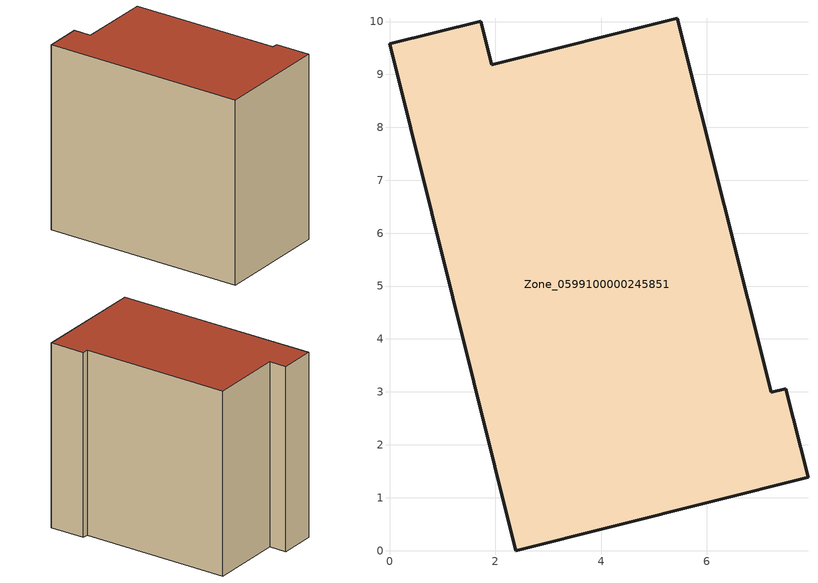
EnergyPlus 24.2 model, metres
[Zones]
Zone_0599100000245851
 floor ground (C_G): 7.22,3 7.49,3.06 7.91,1.39 2.39,0 0,9.58 1.72,10.01 1.93,9.18 5.44,10.06 z0
 wall outside (C_F): 1.93,9.18 1.72,10.01 0,9.58 2.39,0 7.91,1.39 7.49,3.06 7.22,3 5.44,10.06 1.93,9.18 z0:9.04
 roof outside (C_R): 2.39,0 7.91,1.39 7.49,3.06 7.22,3 5.44,10.06 1.93,9.18 1.72,10.01 0,9.58 z9.04
[BUILDING]
Pand.0599100000245851: North Axis=0; Terrain=City; Loads Convergence Tolerance Value=0.04; Temperature Convergence Tolerance Value=0.4; Solar Distribution=FullExterior; Maximum Number of Warmup Days=25; Minimum Number of Warmup Days=1
[Site:Location]
Rotterdam.The.Hague.AP_ZH_NLD Design_Conditions: Latitude=51.96; Longitude=4.45; Time Zone=1; Elevation=-4.5
[SITE:GROUNDTEMPERATURE:BUILDINGSURFACE]
18, 18, 18, 18, 18, 18, 18, 18, 18, 18, 18, 18
[MATERIAL] Thermal Absorptance=0.9; Solar Absorptance=0.7; Visible Absorptance=0.7
Name | Roughness | Thickness | Conductivity | Density | Specific Heat
G.TI.1975-1991 | MediumSmooth | 0.15 | 0.288461 | 540 | 1210
F.TI.1975-1991 | Rough | 0.3 | 0.230769 | 1920 | 840
R.TI.1975-1991 | MediumRough | 0.2 | 0.153846 | 1500 | 1000
[CONSTRUCTION]
C_G: G.TI.1975-1991
C_F: F.TI.1975-1991
C_R: R.TI.1975-1991
[ZONE]
Zone_0599100000245851: Type=1; Multiplier=1; Ceiling Height=Autocalculate; Volume=Autocalculate; Floor Area=autocalculate; Part of Total Floor Area=Yes
[ZONEINFILTRATION:DESIGNFLOWRATE]
Infil_Zone_0599100000245851: Zone or ZoneList or Space or SpaceList=Zone_0599100000245851; Schedule=AlwaysOn; Design Flow Rate Calculation Method=Flow/Area; Flow Rate per Floor Area=0.003; Constant Term Coefficient=1; Temperature Term Coefficient=0; Velocity Term Coefficient=0; Velocity Squared Term Coefficient=0
[HVACTEMPLATE:ZONE:IDEALLOADSAIRSYSTEM]
Zone_0599100000245851: Maximum Heating Supply Air Temperature=50; Minimum Cooling Supply Air Temperature=13; Maximum Heating Supply Air Humidity Ratio=0.0156; Minimum Cooling Supply Air Humidity Ratio=0.0077; Heating Limit=NoLimit; Cooling Limit=NoLimit; Dehumidification Control Type=ConstantSensibleHeatRatio; Cooling Sensible Heat Ratio=0.7; Dehumidification Setpoint=60; Humidification Control Type=None; Humidification Setpoint=30; Outdoor Air Method=None; Outdoor Air Flow Rate per Person=0.00944; Outdoor Air Flow Rate per Zone Floor Area=0; Outdoor Air Flow Rate per Zone=0; Demand Controlled Ventilation Type=None; Outdoor Air Economizer Type=NoEconomizer; Heat Recovery Type=None; Sensible Heat Recovery Effectiveness=0.7; Latent Heat Recovery Effectiveness=0.65
[ZONECONTROL:THERMOSTAT]
ThermostatControl_Zone_0599100000245851: Zone or ZoneList=Zone_0599100000245851; Control Type Schedule=DualSetpointControlType; Control 1=Thermostat_Zone_0599100000245851; Temperature Difference Between Cutout And Setpoint=0
[THERMOSTATSETPOINT:DUALSETPOINT]
Thermostat_Zone_0599100000245851: Heating Setpoint Temperature Schedule=HeatingSetpoint_Zone_0599100000245851; Cooling Setpoint Temperature Schedule=CoolingSetpoint_Zone_0599100000245851
[SCHEDULE:COMPACT]
HeatingSetpoint_Zone_0599100000245851: Through: 12/31, For: AllDays, Until: 24:00, 21
CoolingSetpoint_Zone_0599100000245851: Through: 12/31, For: AllDays, Until: 24:00, 24
DualSetpointControlType: Through: 12/31, For: AllDays, Until: 24:00, 4
AlwaysOn: Through: 12/31, For: AllDays, Until: 24:00, 1
